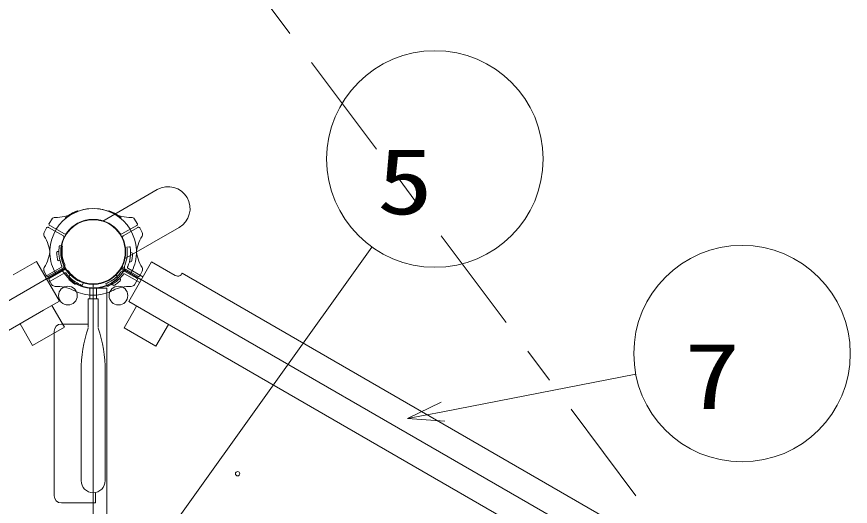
# Model space of a CAD drawing. Units: millimetres on the paper. Extents: x 6 to 426, y -599 to 292.
# Drawn here: x 156.18 to 179.28, y 145.26 to 158.83 of the extents above; entities that cross this region are included whole.
import ezdxf
from ezdxf.enums import TextEntityAlignment as Align

# ---------------------------------------------------------------- set-up
doc = ezdxf.new("R2010")
doc.units = ezdxf.units.MM
doc.linetypes.add('USER2', pattern=[6, 3, -1, 1, -1])
for name, color, linetype, lineweight in [('0_2', 7, 'Continuous', 13), ('2D', 7, 'Continuous', 13), ('AM_5', 7, 'Continuous', 13), ('FOOTING_C', 7, 'USER2', 13)]:
    doc.layers.add(name, color=color, linetype=linetype, lineweight=lineweight)
doc.styles.add('ＭＳ ゴシック', font='')
doc.styles.get('ＭＳ ゴシック').set_extended_font_data('MS Gothic')

msp = doc.modelspace()

# ---------------------------------------------------------------- linework, layer by layer
at = {"layer": '0_2'}
for p, q in [((160.074, 154.041), (158.562, 153.168)), ((160.679, 152.993), (159.167, 152.12))]:
    msp.add_line(p, q, dxfattribs=at)
msp.add_circle((158.298, 152.317), 0.891, dxfattribs=at)
for centre, radius, start, end in [((160.377, 153.517), 0.605, 300, 120), ((158.298, 152.317), 0.9, 334.2707, 60), ((158.298, 152.317), 0.9, 214.2707, 300)]:
    msp.add_arc(centre, radius, start, end, dxfattribs=at)
at = {"layer": '2D'}
for p, q in [((157.88, 153.442), (157.878, 153.444)), ((158.717, 153.442), (158.718, 153.444)), ((157.079, 153.103), (157.163, 153.236)), ((157.533, 153.242), (157.532, 153.244)), ((159.063, 153.242), (159.065, 153.244)), ((159.517, 153.103), (159.44, 153.226)), ((157.008, 152.979), (156.94, 152.851)), ((157.471, 152.76), (157.063, 152.995)), ((157.501, 152.812), (157.093, 153.047)), ((159.095, 152.812), (159.503, 153.047)), ((159.125, 152.76), (159.533, 152.995)), ((159.588, 152.979), (159.657, 152.851)), ((157.351, 152.423), (157.355, 152.461)), ((157.355, 152.461), (157.357, 152.469)), ((157.357, 152.469), (157.359, 152.476)), ((157.359, 152.476), (157.37, 152.486)), ((157.37, 152.486), (157.374, 152.489)), ((157.374, 152.489), (157.449, 152.477)), ((157.449, 152.477), (157.443, 152.438)), ((159.305, 152.457), (159.231, 152.445)), ((159.31, 152.454), (159.305, 152.457)), ((159.321, 152.445), (159.31, 152.454)), ((157.286, 152.289), (157.292, 152.312)), ((157.289, 152.261), (157.286, 152.289)), ((157.294, 152.229), (157.289, 152.261)), ((157.292, 152.312), (157.311, 152.323)), ((157.299, 152.192), (157.294, 152.229)), ((157.311, 152.323), (157.341, 152.327)), ((157.341, 152.327), (157.348, 152.328)), ((157.347, 152.373), (157.351, 152.423)), ((157.348, 152.327), (157.347, 152.373)), ((157.349, 152.257), (157.348, 152.327)), ((157.354, 152.192), (157.349, 152.257)), ((157.437, 152.33), (157.436, 152.275)), ((157.436, 152.275), (157.441, 152.216)), ((157.44, 152.387), (157.437, 152.33)), ((157.443, 152.438), (157.44, 152.387)), ((159.231, 152.445), (159.237, 152.406)), ((159.237, 152.406), (159.24, 152.355)), ((159.244, 152.243), (159.239, 152.185)), ((159.24, 152.355), (159.243, 152.299)), ((159.243, 152.299), (159.244, 152.243)), ((159.323, 152.437), (159.321, 152.445)), ((159.325, 152.43), (159.323, 152.437)), ((159.329, 152.392), (159.325, 152.43)), ((159.325, 152.16), (159.331, 152.226)), ((159.332, 152.341), (159.329, 152.392)), ((159.331, 152.226), (159.332, 152.296)), ((159.332, 152.296), (159.332, 152.341)), ((159.339, 152.295), (159.332, 152.296)), ((159.368, 152.291), (159.339, 152.295)), ((159.388, 152.28), (159.368, 152.291)), ((159.385, 152.197), (159.391, 152.229)), ((159.394, 152.257), (159.388, 152.28)), ((159.391, 152.229), (159.394, 152.257)), ((156.73, 152.05), (156.081, 151.675)), ((157.364, 150.951), (156.73, 152.05)), ((157.304, 152.156), (157.299, 152.192)), ((157.308, 152.126), (157.304, 152.156)), ((157.312, 152.096), (157.308, 152.126)), ((157.324, 152.077), (157.312, 152.096)), ((157.347, 152.071), (157.324, 152.077)), ((157.377, 152.075), (157.347, 152.071)), ((157.365, 152.13), (157.354, 152.192)), ((157.38, 152.064), (157.365, 152.13)), ((157.398, 152.004), (157.38, 152.064)), ((157.422, 151.94), (157.398, 152.004)), ((157.441, 152.216), (157.451, 152.154)), ((157.451, 152.154), (157.466, 152.094)), ((157.466, 152.094), (157.482, 152.032)), ((157.482, 152.032), (157.509, 151.97)), ((159.198, 152.001), (159.171, 151.938)), ((159.214, 152.063), (159.198, 152.001)), ((159.229, 152.122), (159.214, 152.063)), ((159.239, 152.185), (159.229, 152.122)), ((159.281, 151.972), (159.3, 152.032)), ((159.917, 152.037), (159.283, 150.939)), ((159.3, 152.032), (159.315, 152.098)), ((159.303, 152.044), (159.333, 152.039)), ((159.315, 152.098), (159.325, 152.16)), ((159.333, 152.039), (159.356, 152.045)), ((159.356, 152.045), (159.367, 152.065)), ((159.367, 152.065), (159.372, 152.095)), ((159.372, 152.095), (159.376, 152.125)), ((159.376, 152.125), (159.381, 152.161)), ((159.381, 152.161), (159.385, 152.197)), ((160.568, 151.661), (159.917, 152.037)), ((141.488, 142.611), (157.528, 151.872)), ((157.008, 151.654), (156.934, 151.793)), ((156.97, 151.635), (157.419, 151.895)), ((157.453, 151.808), (157.016, 151.556)), ((157.453, 151.808), (157.016, 151.556)), ((157.471, 151.874), (157.063, 151.639)), ((157.501, 151.822), (157.093, 151.587)), ((157.487, 151.834), (157.453, 151.808)), ((157.492, 151.824), (157.453, 151.808)), ((157.488, 151.838), (157.487, 151.834)), ((157.508, 151.869), (157.488, 151.838)), ((157.496, 151.823), (157.492, 151.824)), ((157.534, 151.826), (157.496, 151.823)), ((157.509, 151.879), (157.508, 151.869)), ((157.509, 151.97), (157.515, 151.948)), ((157.513, 151.895), (157.509, 151.879)), ((157.515, 151.925), (157.513, 151.895)), ((157.515, 151.948), (157.515, 151.925)), ((157.543, 151.821), (157.534, 151.826)), ((157.558, 151.817), (157.543, 151.821)), ((157.585, 151.804), (157.558, 151.817)), ((157.605, 151.792), (157.585, 151.804)), ((157.621, 151.775), (157.605, 151.792)), ((157.662, 151.721), (157.621, 151.775)), ((159.059, 151.744), (159.075, 151.761)), ((159.068, 151.872), (175.108, 142.611)), ((159.075, 151.761), (159.095, 151.772)), ((159.095, 151.822), (159.503, 151.587)), ((159.095, 151.772), (159.122, 151.785)), ((159.122, 151.785), (159.137, 151.79)), ((159.125, 151.874), (159.533, 151.639)), ((159.137, 151.79), (159.146, 151.794)), ((159.146, 151.794), (159.184, 151.792)), ((159.171, 151.938), (159.165, 151.916)), ((159.165, 151.916), (159.165, 151.893)), ((159.165, 151.893), (159.167, 151.863)), ((159.167, 151.863), (159.171, 151.848)), ((159.171, 151.848), (159.171, 151.838)), ((159.171, 151.838), (159.192, 151.806)), ((159.184, 151.792), (159.188, 151.793)), ((159.188, 151.793), (159.227, 151.777)), ((159.192, 151.806), (159.193, 151.802)), ((159.193, 151.802), (159.227, 151.777)), ((159.227, 151.777), (159.632, 151.543)), ((159.227, 151.777), (159.632, 151.543)), ((159.257, 151.908), (159.281, 151.972)), ((159.677, 151.622), (159.261, 151.864)), ((159.588, 151.654), (159.657, 151.783)), ((157.061, 151.477), (157.511, 151.735)), ((157.079, 151.531), (157.156, 151.407)), ((157.552, 151.716), (157.595, 151.663)), ((157.595, 151.663), (157.638, 151.617)), ((157.627, 151.585), (157.621, 151.562)), ((157.621, 151.562), (157.632, 151.542)), ((157.646, 151.608), (157.627, 151.585)), ((157.632, 151.542), (157.656, 151.524)), ((157.638, 151.617), (157.687, 151.571)), ((157.669, 151.687), (157.657, 151.671)), ((157.707, 151.676), (157.662, 151.721)), ((157.687, 151.571), (157.736, 151.531)), ((157.751, 151.634), (157.707, 151.676)), ((157.736, 151.531), (157.79, 151.494)), ((157.8, 151.594), (157.751, 151.634)), ((157.849, 151.56), (157.8, 151.594)), ((157.897, 151.533), (157.849, 151.56)), ((157.948, 151.507), (157.897, 151.533)), ((158.831, 151.529), (158.88, 151.562)), ((158.88, 151.562), (158.928, 151.602)), ((158.927, 151.687), (158.94, 151.671)), ((158.928, 151.602), (158.973, 151.645)), ((158.993, 151.539), (158.944, 151.499)), ((158.973, 151.645), (159.018, 151.69)), ((159.042, 151.585), (158.993, 151.539)), ((159.018, 151.69), (159.059, 151.744)), ((159.034, 151.577), (159.053, 151.553)), ((159.085, 151.632), (159.042, 151.585)), ((159.059, 151.53), (159.047, 151.511)), ((159.053, 151.553), (159.059, 151.53)), ((159.128, 151.684), (159.085, 151.632)), ((159.586, 151.464), (159.168, 151.703)), ((159.517, 151.531), (159.44, 151.407)), ((160.603, 151.648), (160.568, 151.661)), ((160.635, 151.642), (160.603, 151.648)), ((160.673, 151.646), (160.635, 151.642)), ((160.704, 151.661), (160.673, 151.646)), ((160.733, 151.683), (160.704, 151.661)), ((160.756, 151.712), (160.733, 151.683)), ((160.763, 151.724), (160.756, 151.712)), ((174.18, 143.977), (160.763, 151.724)), ((157.656, 151.524), (157.68, 151.505)), ((157.68, 151.505), (157.709, 151.483)), ((157.709, 151.483), (157.738, 151.461)), ((157.738, 151.461), (157.763, 151.439)), ((157.763, 151.439), (157.785, 151.423)), ((157.785, 151.423), (157.808, 151.417)), ((157.79, 151.494), (157.85, 151.457)), ((157.808, 151.417), (157.828, 151.428)), ((157.828, 151.428), (157.847, 151.452)), ((157.847, 151.452), (157.85, 151.457)), ((157.85, 151.457), (157.889, 151.434)), ((157.889, 151.434), (157.934, 151.412)), ((157.934, 151.412), (157.969, 151.397)), ((157.993, 151.485), (157.948, 151.507)), ((157.969, 151.397), (157.977, 151.394)), ((157.977, 151.394), (157.985, 151.392)), ((157.985, 151.392), (157.998, 151.397)), ((158.03, 151.471), (157.993, 151.485)), ((157.998, 151.397), (158.003, 151.4)), ((158.003, 151.4), (158.03, 151.471)), ((158.298, 151.428), (158.298, 132.906)), ((158.298, 132.906), (158.298, 151.428)), ((158.298, 151.307), (158.298, 151.017)), ((158.677, 151.307), (158.395, 151.307)), ((158.65, 151.439), (158.687, 151.453)), ((158.677, 151.368), (158.65, 151.439)), ((158.682, 151.365), (158.677, 151.368)), ((158.677, 133.027), (158.677, 151.307)), ((158.695, 151.361), (158.682, 151.365)), ((158.687, 151.453), (158.732, 151.476)), ((158.703, 151.363), (158.695, 151.361)), ((158.711, 151.365), (158.703, 151.363)), ((158.745, 151.38), (158.711, 151.365)), ((158.732, 151.476), (158.783, 151.501)), ((158.791, 151.403), (158.745, 151.38)), ((158.783, 151.501), (158.831, 151.529)), ((158.83, 151.426), (158.791, 151.403)), ((158.833, 151.42), (158.829, 151.425)), ((158.89, 151.462), (158.83, 151.426)), ((158.852, 151.397), (158.833, 151.42)), ((158.871, 151.385), (158.852, 151.397)), ((158.894, 151.392), (158.871, 151.385)), ((158.944, 151.499), (158.89, 151.462)), ((158.917, 151.408), (158.894, 151.392)), ((158.942, 151.429), (158.917, 151.408)), ((158.971, 151.451), (158.942, 151.429)), ((159, 151.473), (158.971, 151.451)), ((159.024, 151.492), (159, 151.473)), ((159.047, 151.511), (159.024, 151.492)), ((158.208, 151.285), (158.208, 151.017)), ((158.298, 151.285), (158.298, 151.017)), ((158.298, 151.285), (158.298, 151.017)), ((158.388, 151.285), (158.388, 151.017)), ((156.925, 150.697), (157.364, 150.951)), ((158.158, 151.017), (158.438, 151.017)), ((158.158, 151.017), (158.158, 150.217)), ((158.438, 151.017), (158.438, 150.217)), ((159.283, 150.939), (173.798, 142.558)), ((142.409, 142.317), (156.925, 150.697)), ((157.155, 150.831), (157.501, 150.232)), ((159.156, 150.214), (159.501, 150.813)), ((156.621, 149.724), (156.275, 150.323)), ((157.501, 150.232), (156.621, 149.724)), ((158.158, 150.317), (157.418, 150.317)), ((160.035, 149.706), (159.156, 150.214)), ((160.381, 150.305), (160.035, 149.706)), ((157.218, 150.117), (157.218, 145.557)), ((157.964, 145.977), (157.964, 149.017)), ((158.632, 145.977), (158.632, 149.017)), ((158.358, 145.648), (158.358, 145.357)), ((158.358, 145.357), (157.418, 145.357)), ((158.297, 138.977), (158.297, 145.357))]:
    msp.add_line(p, q, dxfattribs=at)
for centre, radius in [((158.298, 152.317), 0.889), ((158.298, 152.317), 0.889), ((158.298, 152.317), 0.889), ((157.598, 151.104), 0.26), ((158.998, 151.104), 0.26), ((162.298, 146.167), 0.06)]:
    msp.add_circle(centre, radius, dxfattribs=at)
for centre, radius, start, end in [((157.29, 154.272), 1, 267.4588, 297.2728), ((158.298, 152.317), 1.22, 111.3731, 120), ((158.298, 152.317), 1.2, 62.7272, 120), ((158.298, 152.317), 1.2, 60, 117.2728), ((157.861, 153.434), 0.02, 30, 111.3731), ((158.735, 153.434), 0.02, 68.6269, 150), ((158.298, 152.317), 1.22, 60, 68.6269), ((159.306, 154.272), 1, 242.7272, 272.5412), ((158.298, 152.317), 1.2, 120, 177.2728), ((157.241, 153.173), 0.1, 87.4588, 148), ((157.549, 153.254), 0.02, 128.6269, 210), ((158.298, 152.317), 1.22, 120, 128.6269), ((158.298, 152.317), 0.9, 60, 145.7293), ((158.298, 152.317), 0.9, 34.2707, 120), ((158.298, 152.317), 1.2, 2.7272, 60), ((158.298, 152.317), 1.22, 51.3731, 60), ((159.047, 153.254), 0.02, 330, 51.3731), ((159.355, 153.173), 0.1, 32, 92.5412), ((157.043, 152.961), 0.04, 60, 152), ((157.113, 153.082), 0.04, 148, 240), ((158.298, 152.317), 0.9, 120, 205.7293), ((158.298, 152.317), 0.9, 334.2707, 60), ((159.483, 153.082), 0.04, 300, 32), ((159.553, 152.961), 0.04, 28, 120), ((157.028, 152.804), 0.1, 152, 212.5412), ((156.101, 152.212), 1, 2.7272, 32.5412), ((158.298, 152.317), 0.9, 154.2707, 240), ((157.451, 152.725), 0.04, 334.2707, 60), ((157.521, 152.846), 0.04, 240, 325.7293), ((158.298, 152.317), 0.9, 300, 25.7293), ((159.075, 152.846), 0.04, 214.2707, 300), ((159.145, 152.725), 0.04, 120, 205.7293), ((160.496, 152.212), 1, 147.4588, 177.2728), ((159.568, 152.804), 0.1, 327.4588, 28), ((156.101, 152.422), 1, 327.4588, 357.2728), ((158.298, 152.317), 1.2, 182.7272, 210), ((158.298, 152.317), 1.2, 330, 357.2728), ((160.496, 152.422), 1, 182.7272, 212.5412), ((157.028, 151.83), 0.1, 147.4588, 208), ((157.405, 151.919), 0.027, 300.154, 50.4557), ((158.298, 152.317), 1, 211.7191, 268.2809), ((157.451, 151.909), 0.04, 300, 25.7293), ((157.521, 151.788), 0.04, 34.2707, 120), ((158.298, 152.317), 0.9, 214.2707, 300), ((158.298, 152.317), 0.9, 240, 325.7293), ((158.298, 152.317), 1, 271.7191, 328.2809), ((159.075, 151.788), 0.04, 60, 145.7293), ((159.145, 151.909), 0.04, 154.2707, 240), ((159.275, 151.887), 0.027, 129.5443, 239.846), ((159.568, 151.83), 0.1, 332, 32.5412), ((157.043, 151.673), 0.04, 208, 300), ((157.113, 151.552), 0.04, 120, 212), ((157.525, 151.712), 0.027, 9.5443, 119.846), ((157.749, 151.594), 0.12, 140.2082, 192.822), ((157.671, 151.577), 0.04, 192.822, 229.7017), ((158.298, 152.317), 1.01, 229.7017, 310.2983), ((158.298, 152.317), 0.89, 225.051, 314.949), ((158.847, 151.594), 0.12, 347.178, 39.7918), ((158.948, 151.561), 0.04, 310.2983, 347.178), ((159.155, 151.68), 0.027, 60.154, 170.4557), ((159.483, 151.552), 0.04, 328, 60), ((159.553, 151.673), 0.04, 240, 332), ((157.241, 151.46), 0.1, 212, 272.5412), ((157.29, 150.361), 1, 62.7272, 92.5412), ((158.168, 151.285), 0.04, 0, 42.1438), ((158.428, 151.285), 0.04, 137.8562, 180), ((159.306, 150.361), 1, 87.4588, 117.2728), ((159.355, 151.46), 0.1, 267.4588, 328), ((158.298, 152.317), 1.2, 242.7272, 270), ((158.298, 152.317), 1.2, 270, 297.2728), ((157.418, 150.117), 0.2, 90, 180), ((161.732, 149.017), 3.768, 161.6333, 180), ((154.864, 149.017), 3.768, 0, 18.3667), ((158.298, 145.977), 0.334, 180, 0), ((157.418, 145.557), 0.2, 180, 270)]:
    msp.add_arc(centre, radius, start, end, dxfattribs=at)
at = {"layer": 'AM_5'}
for p, q in [((166.022, 152.45), (159.116, 142.799)), ((173.332, 148.925), (167.989, 147.887)), ((167.937, 148.15), (167.007, 147.696)), ((167.989, 147.887), (167.007, 147.696)), ((167.007, 147.696), (168.04, 147.624))]:
    msp.add_line(p, q, dxfattribs=at)
for centre in [(167.767, 154.89), (176.277, 149.497)]:
    msp.add_circle(centre, 3, dxfattribs=at)
at = {"layer": 'FOOTING_C'}
msp.add_line((135.577, 195.989), (175.878, 142.167), dxfattribs=at)

# ---------------------------------------------------------------- texts
at = {"layer": 'AM_5', "style": 'ＭＳ ゴシック', "width": 1.25}
for s, p in [('5', (166.16, 152.807)), ('7', (174.67, 147.413))]:
    msp.add_text(s, height=1.833, dxfattribs=at).set_placement(p, align=Align.BOTTOM_LEFT)

doc.saveas('drawing.dxf')
